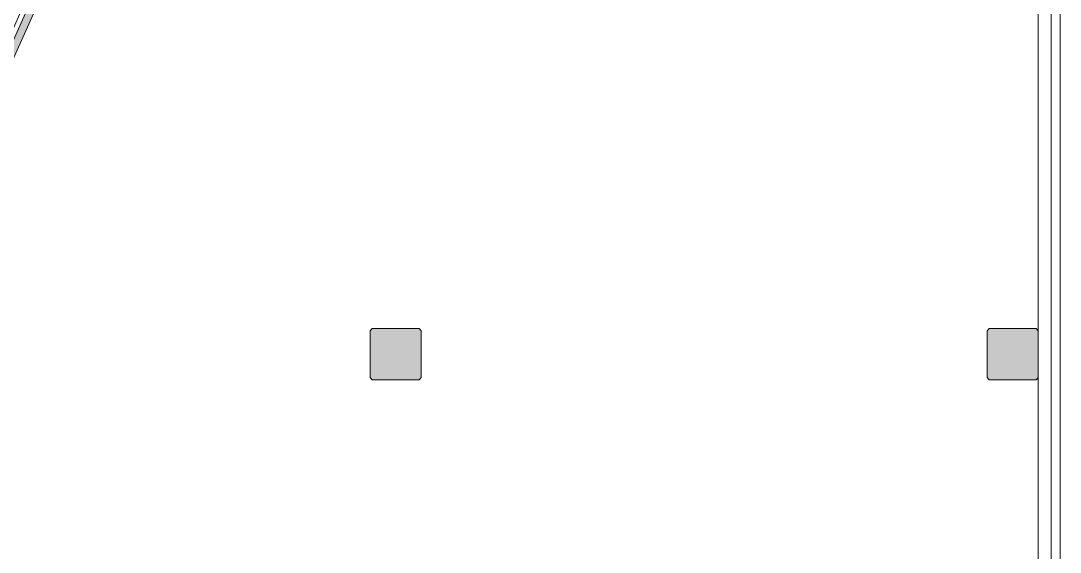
# Model space of a CAD drawing. Header units: inches. Extents: x -13 to 4331, y -638 to 2885.
# Drawn here: x 3595.7 to 4083.5, y 1305.2 to 1554.8 of the extents above; entities that cross this region are included whole.
import ezdxf

# ---------------------------------------------------------------- set-up
doc = ezdxf.new("R2010")
doc.units = ezdxf.units.IN
doc.header["$MEASUREMENT"] = 0
for name, color, linetype, lineweight in [('A-DETL-THIN', 151, 'Continuous', 9), ('A-WALL', 113, 'Continuous', 9), ('A-WALL-PATT', 111, 'Continuous', 13), ('Chevy Chase Pavilion_3rd Floor Base_dwg', 8, 'Continuous', 9), ('I-FURN', 30, 'Continuous', 9), ('I-FURN-PNLS', 30, 'Continuous', 9), ('I-WALL', 2, 'Continuous', 13), ('S-COLS', 52, 'Continuous', 13)]:
    doc.layers.add(name, color=color, linetype=linetype, lineweight=lineweight)

# ---------------------------------------------------------------- blocks, each defined once
blk = doc.blocks.new('F - BENCHING _RECTANGULAR-1 CHAIRS_ - F - BENCHING _RECTANGULAR-1 CHAIRS_-5112091-FIRST FLOOR POWER _ SIGNAL')
at = {"layer": 'I-FURN'}
for p, q in [((8.75, 39.66), (-8.68, 39.66)), ((-11.8, 34.53), (-11.85, 32.67)), ((-11.77, 35.18), (-11.8, 34.53)), ((-11.7, 35.95), (-11.77, 35.18)), ((-11.59, 36.56), (-11.7, 35.95)), ((-10.18, 35.18), (-10.28, 34.02)), ((-9.77, 35.78), (-10.18, 35.18)), ((-9.79, 36.11), (-9.81, 36.34)), ((-9.73, 34.95), (-9.79, 36.11)), ((-9.54, 36.11), (-9.77, 35.78)), ((-9.68, 32.27), (-9.73, 34.95)), ((-9.73, 34.95), (9.79, 34.95)), ((-9.14, 38.18), (-9.54, 36.11)), ((-8.99, 38.56), (-9.14, 38.18)), ((-8.74, 38.82), (-8.99, 38.56)), ((9.06, 38.56), (8.8, 38.82)), ((9.13, 38.42), (9.06, 38.56)), ((9.21, 38.18), (9.13, 38.42)), ((9.61, 36.11), (9.21, 38.18)), ((9.84, 35.78), (9.61, 36.11)), ((9.79, 34.95), (9.75, 32.27)), ((9.86, 36.11), (9.79, 34.95)), ((10.24, 35.18), (9.84, 35.78)), ((9.88, 36.34), (9.86, 36.11)), ((10.35, 34.02), (10.24, 35.18)), ((11.77, 35.95), (11.66, 36.56)), ((11.84, 35.18), (11.77, 35.95)), ((11.87, 34.53), (11.84, 35.18)), ((11.92, 32.67), (11.87, 34.53)), ((-11.85, 32.67), (-11.75, 25.67)), ((-10.28, 34.02), (-10.28, 31.02)), ((-10.28, 31.02), (-10.17, 23.35)), ((-9.68, 24.18), (-9.68, 32.27)), ((9.75, 32.27), (9.75, 24.18)), ((10.24, 23.35), (10.35, 31.02)), ((10.35, 31.02), (10.35, 34.02)), ((11.82, 25.67), (11.92, 32.67)), ((-11.75, 25.67), (-11.69, 25.08)), ((-11.69, 25.08), (-11.2, 23.58)), ((11.27, 23.58), (11.76, 25.08)), ((11.76, 25.08), (11.82, 25.67)), ((-9.74, 23.68), (-9.68, 24.18)), ((9.75, 24.18), (9.81, 23.68)), ((-10.14, 17.03), (10.2, 17.03))]:
    blk.add_line(p, q, dxfattribs=at)
for centre, radius, start, end in [((-10.82, 35.49), 1.32, 40.065, 125.935), ((10.89, 35.49), 1.32, 54.065, 139.935), ((-10.48, 24.43), 1.12, 229.743, 286.0891), ((-10.4, 24.1), 0.781, 286.8466, 327.6782), ((10.47, 24.1), 0.781, 212.3218, 253.1534), ((10.55, 24.43), 1.12, 253.9109, 310.257)]:
    blk.add_arc(centre, radius, start, end, dxfattribs=at)
for points, knots in [([(-8.68, 39.66), (-8.68, 39.66), (-8.69, 39.64), (-8.7, 39.59), (-8.71, 39.53), (-8.71, 39.44), (-8.72, 39.34), (-8.73, 39.19), (-8.73, 39.01), (-8.74, 38.87), (-8.74, 38.82)], [0, 0, 0, 0, 0.111111, 0.222222, 0.333333, 0.444444, 0.555556, 0.666667, 0.888889, 1, 1, 1, 1]), ([(8.8, 38.82), (8.8, 39.01), (8.79, 39.28), (8.78, 39.5), (8.77, 39.59), (8.76, 39.64), (8.75, 39.66), (8.75, 39.66)], [0, 0, 0, 0, 0.444444, 0.666667, 0.777778, 0.888889, 1, 1, 1, 1]), ([(-10.18, 17.97), (-10.18, 17.89), (-10.18, 17.73), (-10.18, 17.4), (-10.16, 17.1), (-10.14, 17.03), (-10.14, 17.03)], [0, 0, 0, 0, 0.181818, 0.363636, 0.727273, 1, 1, 1, 1]), ([(10.2, 17.03), (10.21, 17.03), (10.21, 17.03), (10.22, 17.06), (10.23, 17.12), (10.23, 17.19), (10.24, 17.27), (10.25, 17.41), (10.25, 17.64), (10.25, 17.85), (10.25, 17.97)], [0, 0, 0, 0, 0.090909, 0.181818, 0.272727, 0.363636, 0.454545, 0.545455, 0.727273, 1, 1, 1, 1])]:
    blk.add_open_spline(points, degree=3, knots=knots, dxfattribs=at)
for points in [[(-10.17, 23.35), (-10.16, 22.62), (-10.15, 21.16), (-10.14, 19.68), (-10.13, 18.94)], [(10.2, 18.94), (10.2, 19.68), (10.21, 21.16), (10.23, 22.62), (10.24, 23.35)], [(-10.13, 18.94), (-10.14, 18.78), (-10.16, 18.46), (-10.17, 18.13), (-10.18, 17.97)], [(10.25, 17.97), (10.24, 18.13), (10.23, 18.46), (10.21, 18.78), (10.2, 18.94)]]:
    blk.add_open_spline(points, degree=3, dxfattribs=at)
at = {"layer": 'I-FURN-PNLS'}
for p, q in [((30, 15), (-30, 15)), ((-30, 15), (-30, -15)), ((30, -15), (30, 15)), ((-30, -15), (30, -15))]:
    blk.add_line(p, q, dxfattribs=at)
blk = doc.blocks.new('Chevy Chase Pavilion_3rd Floor Base_dwg-5020009-FIRST FLOOR POWER _ SIGNAL')
at = {"layer": 'A-WALL-PATT', "lineweight": 9}
for points in [[(3760.64, 1386.24), (3782.64, 1386.24), (3783.64, 1387.24), (3783.64, 1409.24), (3782.64, 1410.24), (3760.64, 1410.24), (3759.64, 1409.24), (3759.64, 1387.24)], [(4072.14, 1386.24), (4073.14, 1387.24), (4073.14, 1409.24), (4072.14, 1410.24), (4050.14, 1410.24), (4049.14, 1409.24), (4049.14, 1387.24), (4050.14, 1386.24)]]:
    blk.add_hatch(color=7, dxfattribs=at).paths.add_polyline_path(points, flags=0)
at = {"layer": 'A-WALL', "color": 7, "flags": 128}
blk.add_lwpolyline([(4076.58, 1820.97), (4079.14, 1819.95), (4079.14, -637.79), (3438.23, -637.79), (3430.06, -625.69), (4073.14, -625.69), (4073.14, 1559.57)], dxfattribs=at)
at = {"layer": 'S-COLS', "color": 7, "lineweight": 9, "flags": 128}
for points in [[(3759.64, 1387.24), (3760.64, 1386.24), (3782.64, 1386.24), (3783.64, 1387.24), (3783.64, 1409.24), (3782.64, 1410.24), (3760.64, 1410.24), (3759.64, 1409.24)], [(4049.14, 1387.24), (4050.14, 1386.24), (4072.14, 1386.24), (4073.14, 1387.24), (4073.14, 1409.24), (4072.14, 1410.24), (4050.14, 1410.24), (4049.14, 1409.24)]]:
    blk.add_lwpolyline(points, close=True, dxfattribs=at)

msp = doc.modelspace()

# ---------------------------------------------------------------- hatches: boundary and pattern name
at = {"layer": 'A-WALL-PATT', "lineweight": 9}
msp.add_hatch(color=7, dxfattribs=at).paths.add_polyline_path([(3493.86, 1317.67), (3694.86, 1766.09), (3691.64, 1767.45), (3490.03, 1317.67)], flags=0)

# ---------------------------------------------------------------- linework, layer by layer
at = {"layer": 'A-DETL-THIN'}
for p, q in [((4083.46, -637.79), (4083.46, 1816.94)), ((3689.6, 1754.34), (3500.08, 1331.54))]:
    msp.add_line(p, q, dxfattribs=at)
at = {"layer": 'I-WALL', "color": 8, "lineweight": 20}
for p, q in [((3691.64, 1767.45), (3546.25, 1443.11)), ((3500.08, 1331.54), (3688.48, 1751.85))]:
    msp.add_line(p, q, dxfattribs=at)

# ---------------------------------------------------------------- block references
at = {"layer": 'Chevy Chase Pavilion_3rd Floor Base_dwg', "color": 7}
msp.add_blockref('Chevy Chase Pavilion_3rd Floor Base_dwg-5020009-FIRST FLOOR POWER _ SIGNAL', (0, 0), dxfattribs=at)
at = {"layer": 'I-FURN', "rotation": 336.0000000000033}
msp.add_blockref('F - BENCHING _RECTANGULAR-1 CHAIRS_ - F - BENCHING _RECTANGULAR-1 CHAIRS_-5112091-FIRST FLOOR POWER _ SIGNAL', (3564.02, 1561.65), dxfattribs=at)

doc.saveas('drawing.dxf')
